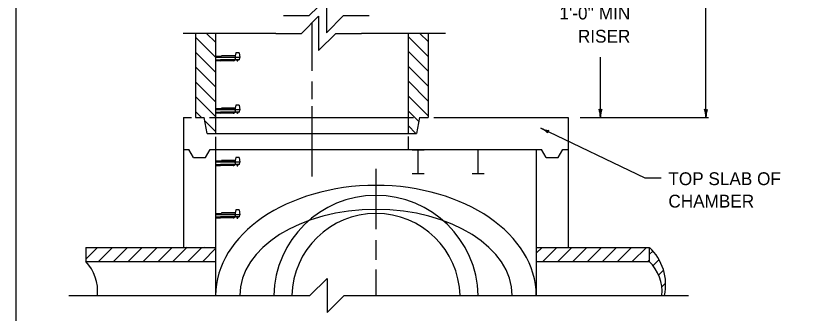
# Model space of a CAD drawing. Extents: x 997.6 to 1036.8, y 998.9 to 1022.6.
# Drawn here: x 1007 to 1019.45, y 1009.3 to 1013.94 of the extents above; entities that cross this region are included whole.
import ezdxf

# ---------------------------------------------------------------- set-up
doc = ezdxf.new("R2010")
doc.units = 0
for name, color, linetype in [('Level 1', 7, 'Continuous'), ('Level 10', 7, 'Continuous'), ('Level 11', 7, 'Continuous')]:
    doc.layers.add(name, color=color, linetype=linetype)

msp = doc.modelspace()

# ---------------------------------------------------------------- linework, layer by layer
at = {"layer": 'Level 1'}
for p, q in [((1017.761, 1012.357), (1017.761, 1014.679)), ((1011.614, 1013.829), (1011.614, 1013.085)), ((1011.053, 1013.668), (1009.609, 1013.668)), ((1009.802, 1013.668), (1009.802, 1012.357)), ((1010.114, 1013.528), (1009.974, 1013.668)), ((1010.114, 1013.668), (1010.114, 1012.107)), ((1013.7, 1013.668), (1012.387, 1013.668)), ((1013.114, 1013.668), (1013.114, 1012.107)), ((1013.427, 1013.309), (1013.114, 1013.621)), ((1013.427, 1013.541), (1013.299, 1013.668)), ((1013.427, 1013.668), (1013.427, 1012.357)), ((1010.114, 1013.296), (1009.802, 1013.609)), ((1010.114, 1013.064), (1009.802, 1013.376)), ((1013.427, 1013.077), (1013.114, 1013.389)), ((1010.114, 1013.312), (1010.207, 1013.315)), ((1010.489, 1013.292), (1010.114, 1013.292)), ((1010.114, 1013.271), (1010.115, 1013.271)), ((1010.114, 1013.267), (1010.114, 1013.267)), ((1010.114, 1013.26), (1010.192, 1013.257)), ((1010.423, 1013.257), (1010.192, 1013.257)), ((1010.411, 1013.319), (1010.207, 1013.319)), ((1010.207, 1013.319), (1010.207, 1013.315)), ((1010.416, 1013.315), (1010.207, 1013.315)), ((1010.231, 1013.319), (1010.231, 1013.315)), ((1010.251, 1013.319), (1010.251, 1013.315)), ((1010.27, 1013.319), (1010.27, 1013.315)), ((1010.29, 1013.319), (1010.29, 1013.315)), ((1010.311, 1013.319), (1010.311, 1013.315)), ((1010.328, 1013.319), (1010.328, 1013.315)), ((1010.347, 1013.319), (1010.347, 1013.315)), ((1010.368, 1013.319), (1010.368, 1013.315)), ((1010.386, 1013.319), (1010.386, 1013.315)), ((1010.405, 1013.246), (1010.423, 1013.257)), ((1010.427, 1013.366), (1010.411, 1013.292)), ((1010.411, 1013.319), (1010.411, 1013.315)), ((1010.411, 1013.292), (1010.423, 1013.257)), ((1010.485, 1013.257), (1010.423, 1013.257)), ((1010.481, 1013.366), (1010.427, 1013.366)), ((1010.446, 1013.257), (1010.446, 1013.245)), ((1010.462, 1013.257), (1010.462, 1013.245)), ((1010.481, 1013.366), (1010.489, 1013.292)), ((1010.485, 1013.257), (1010.489, 1013.292)), ((1016.114, 1012.357), (1016.114, 1013.297)), ((1010.114, 1012.832), (1009.802, 1013.144)), ((1010.114, 1013.244), (1010.192, 1013.241)), ((1010.389, 1013.241), (1010.192, 1013.241)), ((1013.427, 1012.845), (1013.114, 1013.157)), ((1010.114, 1012.6), (1009.802, 1012.912)), ((1011.614, 1012.914), (1011.614, 1012.639)), ((1013.427, 1012.612), (1013.114, 1012.925)), ((1010.114, 1012.368), (1009.802, 1012.68)), ((1013.427, 1012.38), (1013.114, 1012.693)), ((1010.411, 1012.501), (1010.207, 1012.501)), ((1010.207, 1012.501), (1010.207, 1012.497)), ((1010.231, 1012.501), (1010.231, 1012.497)), ((1010.251, 1012.501), (1010.251, 1012.497)), ((1010.27, 1012.501), (1010.27, 1012.497)), ((1010.29, 1012.501), (1010.29, 1012.497)), ((1010.311, 1012.501), (1010.311, 1012.497)), ((1010.328, 1012.501), (1010.328, 1012.497)), ((1010.347, 1012.501), (1010.347, 1012.497)), ((1010.368, 1012.501), (1010.368, 1012.497)), ((1010.386, 1012.501), (1010.386, 1012.497)), ((1010.427, 1012.548), (1010.411, 1012.474)), ((1010.411, 1012.501), (1010.411, 1012.497)), ((1010.481, 1012.548), (1010.427, 1012.548)), ((1010.481, 1012.548), (1010.489, 1012.474)), ((1011.614, 1012.534), (1011.614, 1011.431)), ((1009.893, 1012.357), (1009.802, 1012.448)), ((1010.114, 1012.494), (1010.207, 1012.497)), ((1010.489, 1012.474), (1010.114, 1012.474)), ((1010.114, 1012.453), (1010.115, 1012.453)), ((1010.114, 1012.449), (1010.114, 1012.449)), ((1010.114, 1012.441), (1010.192, 1012.438)), ((1010.114, 1012.426), (1010.192, 1012.423)), ((1010.423, 1012.439), (1010.192, 1012.439)), ((1010.389, 1012.423), (1010.192, 1012.423)), ((1010.416, 1012.497), (1010.207, 1012.497)), ((1010.405, 1012.428), (1010.423, 1012.439)), ((1010.411, 1012.474), (1010.423, 1012.439)), ((1010.485, 1012.439), (1010.423, 1012.439)), ((1010.446, 1012.439), (1010.446, 1012.427)), ((1010.462, 1012.439), (1010.462, 1012.427)), ((1010.485, 1012.439), (1010.489, 1012.474)), ((1013.281, 1012.294), (1013.114, 1012.461)), ((1009.614, 1012.357), (1009.614, 1010.326)), ((1009.614, 1012.357), (1009.736, 1012.357)), ((1009.802, 1012.357), (1009.936, 1012.357)), ((1009.98, 1012.107), (1009.936, 1012.357)), ((1010.114, 1012.136), (1009.945, 1012.305)), ((1010.019, 1012.357), (1013.198, 1012.357)), ((1013.293, 1012.357), (1013.248, 1012.107)), ((1013.293, 1012.357), (1013.427, 1012.357)), ((1013.518, 1012.357), (1015.614, 1012.357)), ((1015.614, 1012.357), (1015.614, 1010.326)), ((1015.799, 1012.357), (1017.798, 1012.357)), ((1013.236, 1012.107), (1013.114, 1012.229)), ((1016.812, 1011.41), (1015.187, 1012.187)), ((1009.98, 1012.107), (1013.248, 1012.107)), ((1010.114, 1012.051), (1010.114, 1009.576)), ((1013.114, 1012.056), (1013.114, 1011.857)), ((1009.614, 1011.857), (1009.615, 1011.857)), ((1009.615, 1011.857), (1009.697, 1011.857)), ((1009.77, 1011.732), (1009.697, 1011.857)), ((1009.956, 1011.732), (1010.028, 1011.857)), ((1010.028, 1011.857), (1010.114, 1011.857)), ((1010.114, 1011.857), (1015.114, 1011.857)), ((1013.177, 1011.852), (1013.364, 1011.852)), ((1013.27, 1011.482), (1013.27, 1011.857)), ((1014.114, 1011.857), (1014.302, 1011.857)), ((1014.208, 1011.482), (1014.208, 1011.857)), ((1015.113, 1011.857), (1015.114, 1011.857)), ((1015.114, 1011.857), (1015.196, 1011.857)), ((1015.114, 1011.857), (1015.114, 1009.576)), ((1015.269, 1011.732), (1015.196, 1011.857)), ((1015.455, 1011.732), (1015.527, 1011.857)), ((1015.527, 1011.857), (1015.613, 1011.857)), ((1009.77, 1011.732), (1009.956, 1011.732)), ((1010.114, 1011.676), (1010.207, 1011.679)), ((1010.489, 1011.655), (1010.114, 1011.655)), ((1010.114, 1011.635), (1010.115, 1011.635)), ((1010.114, 1011.631), (1010.114, 1011.631)), ((1010.411, 1011.683), (1010.207, 1011.683)), ((1010.207, 1011.683), (1010.207, 1011.679)), ((1010.416, 1011.679), (1010.207, 1011.679)), ((1010.231, 1011.683), (1010.231, 1011.679)), ((1010.251, 1011.683), (1010.251, 1011.679)), ((1010.27, 1011.683), (1010.27, 1011.679)), ((1010.29, 1011.683), (1010.29, 1011.679)), ((1010.311, 1011.683), (1010.311, 1011.679)), ((1010.328, 1011.683), (1010.328, 1011.679)), ((1010.347, 1011.683), (1010.347, 1011.679)), ((1010.368, 1011.683), (1010.368, 1011.679)), ((1010.386, 1011.683), (1010.386, 1011.679)), ((1010.427, 1011.73), (1010.411, 1011.655)), ((1010.411, 1011.683), (1010.411, 1011.679)), ((1010.411, 1011.655), (1010.423, 1011.62)), ((1010.481, 1011.73), (1010.427, 1011.73)), ((1010.481, 1011.73), (1010.489, 1011.655)), ((1010.485, 1011.62), (1010.489, 1011.655)), ((1015.269, 1011.732), (1015.455, 1011.732)), ((1010.114, 1011.623), (1010.192, 1011.62)), ((1010.114, 1011.607), (1010.192, 1011.605)), ((1010.423, 1011.62), (1010.192, 1011.62)), ((1010.389, 1011.605), (1010.192, 1011.605)), ((1010.405, 1011.609), (1010.423, 1011.62)), ((1010.485, 1011.62), (1010.423, 1011.62)), ((1010.446, 1011.62), (1010.446, 1011.608)), ((1010.462, 1011.62), (1010.462, 1011.608)), ((1012.614, 1011.555), (1012.614, 1010.61)), ((1013.177, 1011.482), (1013.364, 1011.482)), ((1014.114, 1011.482), (1014.302, 1011.482)), ((1017.062, 1011.41), (1016.812, 1011.41)), ((1010.427, 1010.911), (1010.411, 1010.837)), ((1010.481, 1010.911), (1010.427, 1010.911)), ((1010.481, 1010.911), (1010.489, 1010.837)), ((1010.114, 1010.857), (1010.207, 1010.861)), ((1010.489, 1010.837), (1010.114, 1010.837)), ((1010.114, 1010.816), (1010.115, 1010.816)), ((1010.114, 1010.812), (1010.114, 1010.812)), ((1010.114, 1010.805), (1010.192, 1010.802)), ((1010.114, 1010.789), (1010.192, 1010.786)), ((1010.423, 1010.802), (1010.192, 1010.802)), ((1010.389, 1010.786), (1010.192, 1010.786)), ((1010.411, 1010.864), (1010.207, 1010.864)), ((1010.207, 1010.864), (1010.207, 1010.861)), ((1010.416, 1010.861), (1010.207, 1010.861)), ((1010.231, 1010.864), (1010.231, 1010.861)), ((1010.251, 1010.864), (1010.251, 1010.861)), ((1010.27, 1010.864), (1010.27, 1010.861)), ((1010.29, 1010.864), (1010.29, 1010.861)), ((1010.311, 1010.864), (1010.311, 1010.861)), ((1010.328, 1010.864), (1010.328, 1010.861)), ((1010.347, 1010.864), (1010.347, 1010.861)), ((1010.368, 1010.864), (1010.368, 1010.861)), ((1010.386, 1010.864), (1010.386, 1010.861)), ((1010.405, 1010.791), (1010.423, 1010.802)), ((1010.411, 1010.864), (1010.411, 1010.861)), ((1010.411, 1010.837), (1010.423, 1010.802)), ((1010.485, 1010.802), (1010.423, 1010.802)), ((1010.446, 1010.802), (1010.446, 1010.79)), ((1010.462, 1010.802), (1010.462, 1010.79)), ((1010.485, 1010.802), (1010.489, 1010.837)), ((1012.614, 1010.442), (1012.614, 1010.135)), ((1008.091, 1010.326), (1010.114, 1010.326)), ((1008.091, 1010.326), (1008.091, 1010.107)), ((1008.091, 1010.144), (1008.273, 1010.326)), ((1008.286, 1010.107), (1008.505, 1010.326)), ((1008.519, 1010.107), (1008.737, 1010.326)), ((1008.751, 1010.107), (1008.97, 1010.326)), ((1008.983, 1010.107), (1009.202, 1010.326)), ((1009.216, 1010.107), (1009.434, 1010.326)), ((1009.448, 1010.107), (1009.667, 1010.326)), ((1009.68, 1010.107), (1009.899, 1010.326)), ((1009.912, 1010.107), (1010.114, 1010.309)), ((1009.944, 1010.326), (1009.949, 1010.337)), ((1015.114, 1010.326), (1016.877, 1010.326)), ((1015.114, 1010.235), (1015.205, 1010.326)), ((1015.219, 1010.107), (1015.437, 1010.326)), ((1015.451, 1010.107), (1015.67, 1010.326)), ((1015.683, 1010.107), (1015.902, 1010.326)), ((1015.915, 1010.107), (1016.134, 1010.326)), ((1016.148, 1010.107), (1016.366, 1010.326)), ((1016.38, 1010.107), (1016.599, 1010.326)), ((1016.612, 1010.107), (1016.831, 1010.326)), ((1016.877, 1010.326), (1016.877, 1010.107)), ((1016.877, 1010.216), (1016.932, 1010.27)), ((1008.091, 1010.107), (1010.114, 1010.107)), ((1015.114, 1010.107), (1016.877, 1010.107)), ((1016.854, 1010.107), (1016.877, 1010.13)), ((1016.936, 1010.042), (1017.028, 1010.134)), ((1012.614, 1009.981), (1012.614, 1009.576)), ((1017.022, 1009.895), (1017.097, 1009.971)), ((1017.071, 1009.712), (1017.13, 1009.771)), ((1007.822, 1009.576), (1011.184, 1009.576)), ((1012.614, 1009.576), (1017.488, 1009.576))]:
    msp.add_line(p, q, dxfattribs=at)
for points in [[(1011.174, 1013.945), (1011.574, 1013.945), (1011.841, 1014.211), (1011.841, 1013.678), (1012.107, 1013.945), (1012.507, 1013.945)], [(1011.053, 1013.668), (1011.453, 1013.668), (1011.72, 1013.935), (1011.72, 1013.402), (1011.987, 1013.668), (1012.387, 1013.668)], [(1009.65, 1010.326), (1009.651, 1010.332), (1009.656, 1010.326)], [(1011.184, 1009.576), (1011.584, 1009.576), (1011.851, 1009.843), (1011.851, 1009.309), (1012.118, 1009.576), (1012.614, 1009.576)]]:
    msp.add_lwpolyline(points, dxfattribs=at)
for centre, radius, start, end in [((1010.389, 1013.273), 0.0313, 270, 302.0269), ((1010.454, 1013.245), 0.00781, 180, 0), ((1010.389, 1012.454), 0.0313, 270, 302.0269), ((1010.454, 1012.427), 0.00781, 180, 0), ((1016.114, 1012.506), 0.0313, 228.7746, 310.8913), ((1015.723, 1012.357), 0.391, 0, 18.6688), ((1016.505, 1012.357), 0.391, 161.3472, 179.9939), ((1017.761, 1012.506), 0.0313, 228.7746, 310.8913), ((1017.37, 1012.357), 0.391, 0, 18.6688), ((1018.152, 1012.357), 0.391, 161.3472, 179.9939), ((1015.723, 1012.357), 0.391, 359.9878, 0), ((1017.37, 1012.357), 0.391, 359.9878, 0), ((1015.355, 1012.539), 0.391, 244.4497, 263.1185), ((1015.018, 1011.834), 0.391, 45.7969, 64.4436), ((1015.355, 1012.539), 0.391, 244.4375, 244.4497), ((1015.321, 1012.123), 0.0313, 113.2243, 195.341), ((1010.389, 1011.636), 0.0313, 270, 302.0269), ((1010.454, 1011.608), 0.00781, 180, 0), ((1012.614, 1009.545), 1.594, 1.1235, 178.8765), ((1010.389, 1010.818), 0.0313, 270, 302.0269), ((1010.454, 1010.79), 0.00781, 180, 0), ((1012.614, 1009.545), 1.312, 1.3643, 178.6357), ((1016.347, 1009.748), 0.785, 347.3504, 47.4421), ((1007.58, 1009.639), 0.694, 354.8294, 42.5251), ((1016.423, 1009.639), 0.653, 354.5064, 45.8909)]:
    msp.add_arc(centre, radius, start, end, dxfattribs=at)
for major_axis, ratio, start_param, end_param in [((2.5, 0), 0.687483, 0.000024, 3.141568), ((2.125, 0), 0.632333, 0.000031, 3.141562)]:
    msp.add_ellipse((1012.614, 1009.576), major_axis=major_axis, ratio=ratio, start_param=start_param, end_param=end_param, dxfattribs=at)
at = {"layer": 'Level 10'}
msp.add_line((1007, 1021.5), (1007, 1000.5), dxfattribs=at)
at = {"layer": 'Level 11'}
msp.add_lwpolyline([(1007, 1000.5), (1035.5, 1000.5), (1035.5, 1021.5), (1007, 1021.5)], close=True, dxfattribs=at)

# ---------------------------------------------------------------- texts
at = {"layer": 'Level 1'}
for s, p in [("1'-0'' MIN ", (1015.476, 1013.885)), ('RISER', (1015.764, 1013.523)), ('TOP SLAB OF', (1017.175, 1011.299)), ('CHAMBER', (1017.175, 1010.949))]:
    msp.add_text(s, height=0.2, dxfattribs=at).set_placement(p)

doc.saveas('drawing.dxf')
